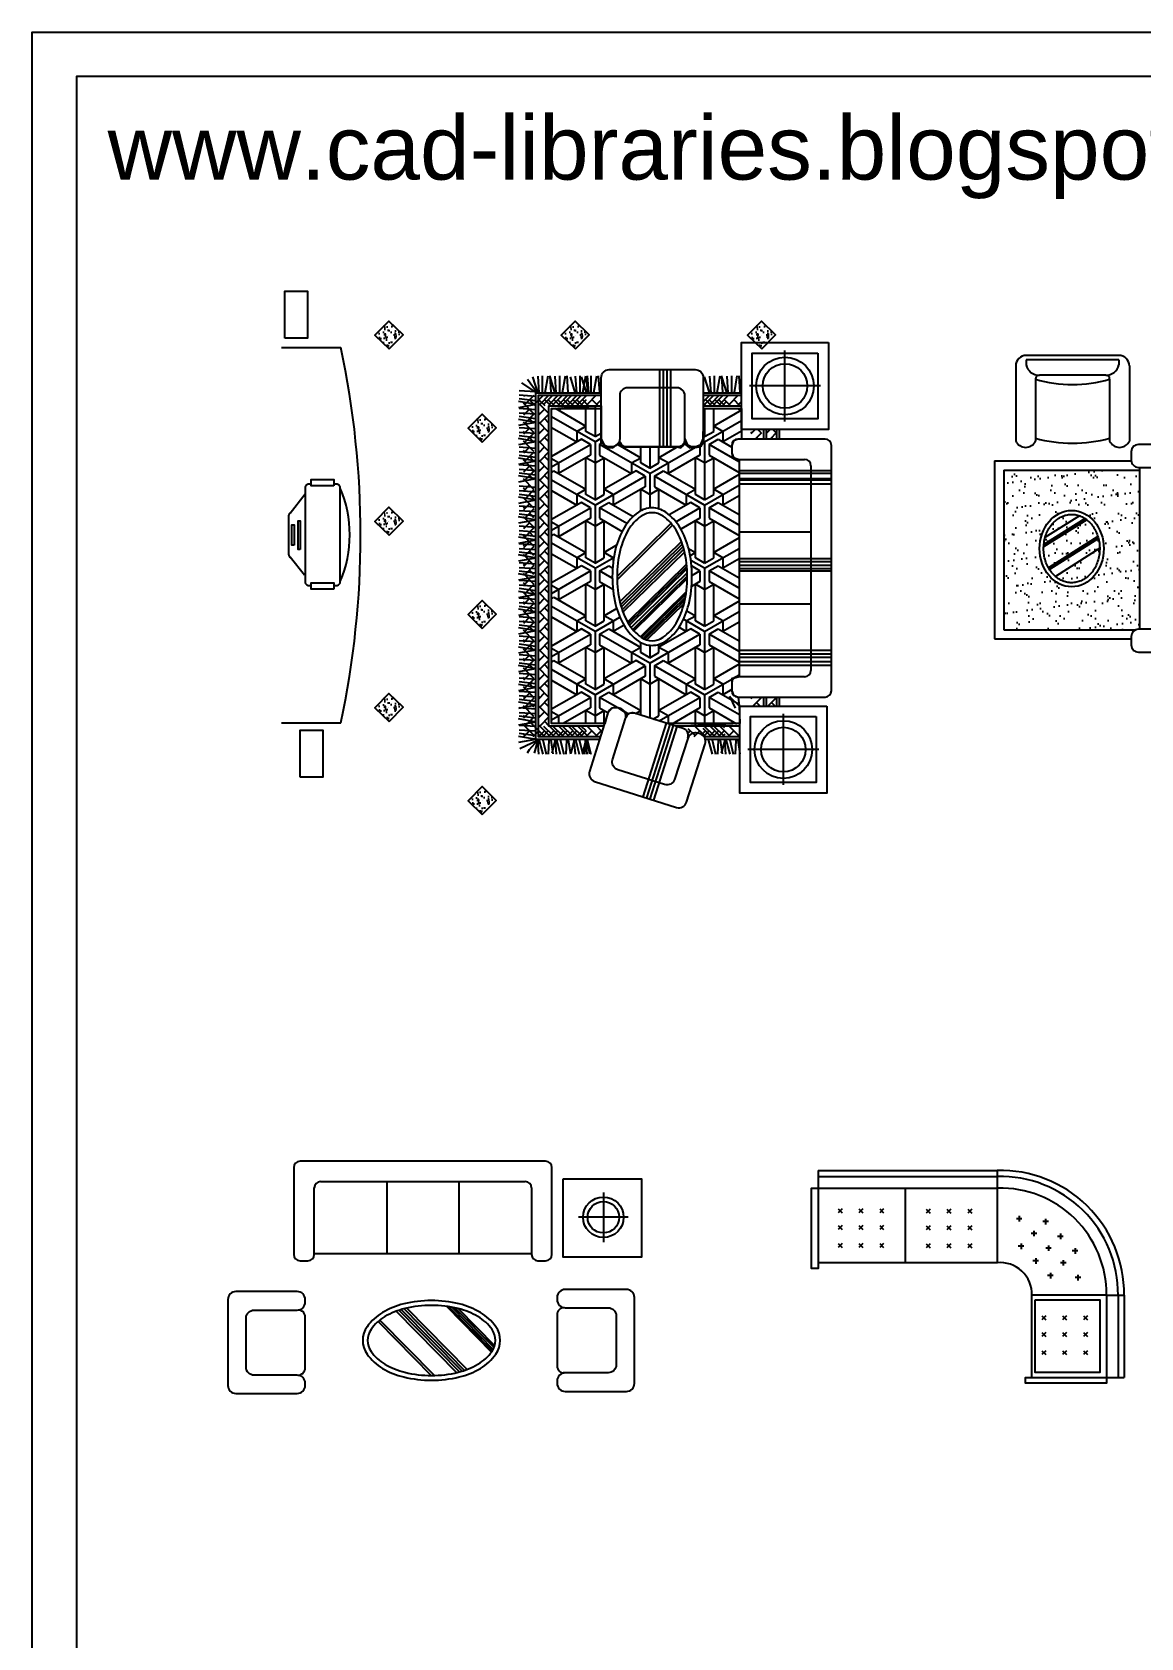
# Model space of a CAD drawing. Header units: inches. Extents: x 4.9 to 47.4, y 12.3 to 37.1.
# Drawn here: x 26.44 to 34.86, y 24.88 to 37.08 of the extents above; entities that cross this region are included whole.
import ezdxf

# ---------------------------------------------------------------- set-up
doc = ezdxf.new("R2010")
doc.units = ezdxf.units.IN
doc.header["$MEASUREMENT"] = 0
for name, color, linetype in [('02', 2, 'Continuous'), ('1', 1, 'Continuous'), ('8', 8, 'Continuous'), ('kadrbm', 4, 'Continuous')]:
    doc.layers.add(name, color=color, linetype=linetype)
doc.styles.add('bmmm', font='swissel.ttf')

# ---------------------------------------------------------------- blocks, each defined once
blk = doc.blocks.new('kadrbm')
at = {"layer": 'kadrbm', "color": 4}
blk.add_lwpolyline([(0, 0), (0, 24.797), (21, 24.797), (21, 0), (0, 0)], close=True, dxfattribs=at)
blk.add_lwpolyline([(20.663, 0.326), (20.663, 24.46), (0.337, 24.46), (0.337, 0.326), (20.663, 0.326)], dxfattribs=at)
at = {"layer": 'kadrbm', "color": 211, "true_color": 0xf674fb, "style": 'bmmm'}
blk.add_text('www.cad-libraries.blogspot.com', height=0.48513, dxfattribs=at).set_placement((0.573, 23.677))

msp = doc.modelspace()

# ---------------------------------------------------------------- hatches: boundary and pattern name
at = {"layer": '8'}
h = msp.add_hatch(dxfattribs=at)
h.set_pattern_fill('AR-SAND,_O', color=256, scale=0.03, angle=90)
h.set_pattern_definition([(127.5, (27.732676, 51.26208), (-0.05780471, -0.0018898), [0, -0.0456, 0, -0.051, 0, -0.04875]), (97.5, (27.732676, 51.26208), (-0.08466438, 0.0530933), [0, -0.0246, 0, -0.0411, 0, -0.01575]), (57.5, (27.732676, 51.22518), (-0.00016977, 0.09342426), [0, -0.015, 0, -0.054, 0, -0.0705]), (47.5, (27.732676, 51.22518), (-0.02633027, 0.0901838), [0, -0.0075, 0, -0.0354, 0, -0.0405])])
h.paths.add_polyline_path([(29.258, 34.776), (29.15, 34.881), (29.045, 34.774), (29.153, 34.669)])
h = msp.add_hatch(dxfattribs=at)
h.set_pattern_fill('AR-SAND,_O', color=256, scale=0.03, angle=90)
h.set_pattern_definition([(127.5, (29.14689, 51.26208), (-0.05780471, -0.0018898), [0, -0.0456, 0, -0.051, 0, -0.04875]), (97.5, (29.14689, 51.26208), (-0.08466438, 0.0530933), [0, -0.0246, 0, -0.0411, 0, -0.01575]), (57.5, (29.14689, 51.22518), (-0.00016977, 0.09342426), [0, -0.015, 0, -0.054, 0, -0.0705]), (47.5, (29.14689, 51.22518), (-0.02633027, 0.0901838), [0, -0.0075, 0, -0.0354, 0, -0.0405])])
h.paths.add_polyline_path([(30.672, 34.776), (30.565, 34.881), (30.459, 34.774), (30.567, 34.669)])
h = msp.add_hatch(dxfattribs=at)
h.set_pattern_fill('AR-SAND,_O', color=256, scale=0.03, angle=90)
h.set_pattern_definition([(127.5, (30.561103, 51.26208), (-0.05780471, -0.0018898), [0, -0.0456, 0, -0.051, 0, -0.04875]), (97.5, (30.5611, 51.26208), (-0.08466438, 0.0530933), [0, -0.0246, 0, -0.0411, 0, -0.01575]), (57.5, (30.561103, 51.22518), (-0.00016977, 0.09342426), [0, -0.015, 0, -0.054, 0, -0.0705]), (47.5, (30.5611, 51.22518), (-0.02633027, 0.0901838), [0, -0.0075, 0, -0.0354, 0, -0.0405])])
h.paths.add_polyline_path([(32.086, 34.776), (31.979, 34.881), (31.874, 34.774), (31.981, 34.669)])
h = msp.add_hatch(dxfattribs=at)
h.set_pattern_fill('AR-HBONE,_O', color=256, scale=0.0005, angle=90)
h.set_pattern_definition([(135, (36.330936, 34.46357), (-0.07184205, 1e-17), [0.1524, -0.0508]), (225, (36.295015, 34.49949), (-0.07184205, 1e-17), [0.1524, -0.0508])])
h.paths.add_polyline_path([(30.366, 31.804), (30.366, 34.237), (30.763, 34.237), (30.763, 34.317), (30.286, 34.317), (30.286, 31.724), (30.763, 31.724), (30.763, 31.804)])
h.paths.add_polyline_path([(31.537, 31.804), (31.537, 31.724), (31.816, 31.724), (31.816, 31.804)])
h.paths.add_polyline_path([(31.537, 34.317), (31.537, 34.237), (31.828, 34.237), (31.828, 34.317)])
h.paths.add_polyline_path([(32.014, 34.058), (32.014, 33.985), (32.094, 33.985), (32.094, 34.058)])
h.paths.add_polyline_path([(32.014, 32.025), (32.014, 31.957), (32.094, 31.957), (32.094, 32.025)])
h = msp.add_hatch(dxfattribs=at)
h.set_pattern_fill('AR-SAND,_O', color=256, scale=0.03, angle=90)
h.set_pattern_definition([(127.5, (28.439782, 50.55497), (-0.05780471, -0.0018898), [0, -0.0456, 0, -0.051, 0, -0.04875]), (97.5, (28.43978, 50.55497), (-0.08466438, 0.0530933), [0, -0.0246, 0, -0.0411, 0, -0.01575]), (57.5, (28.43978, 50.51807), (-0.00016977, 0.09342426), [0, -0.015, 0, -0.054, 0, -0.0705]), (47.5, (28.43978, 50.51807), (-0.02633027, 0.0901838), [0, -0.0075, 0, -0.0354, 0, -0.0405])])
h.paths.add_polyline_path([(29.965, 34.069), (29.858, 34.174), (29.752, 34.067), (29.86, 33.962)])
h = msp.add_hatch(dxfattribs=at)
h.set_pattern_fill('ESCHER,_O', color=256, scale=0.4, angle=90)
h.set_pattern_definition([(150, (20.73907, 19.56286), (1e-10, -0.48), [0.44, -0.04]), (270, (20.73907, 19.56286), (0.415692, 0.24), [0.44, -0.04]), (30, (20.73907, 19.56286), (1e-10, 0.48), [0.44, -0.04]), (150, (20.73907, 19.60286), (1e-10, -0.48), [0.08, -0.4]), (30, (20.73907, 19.60286), (1e-10, 0.48), [0.08, -0.4]), (150, (20.70443, 19.54286), (1e-10, -0.48), [0.08, -0.4]), (270, (20.70443, 19.54286), (0.415692, 0.24), [0.08, -0.4]), (30, (20.7737, 19.54286), (1e-10, 0.48), [0.08, -0.4]), (270, (20.7737, 19.54286), (0.415692, 0.24), [0.08, -0.4]), (150, (20.73907, 19.40286), (1e-10, -0.48), [0.08, -0.4]), (30, (20.73907, 19.40286), (1e-10, 0.48), [0.08, -0.4]), (150, (20.87764, 19.64286), (1e-10, -0.48), [0.08, -0.4]), (270, (20.87764, 19.64286), (0.415692, 0.24), [0.08, -0.4]), (30, (20.6005, 19.64286), (1e-10, 0.48), [0.08, -0.4]), (270, (20.6005, 19.64286), (0.415692, 0.24), [0.08, -0.4]), (90, (20.6698, 19.64286), (-0.415692, -0.24), [0.28, -0.2]), (90, (20.80835, 19.64286), (-0.415692, -0.24), [0.28, -0.2]), (210, (20.63515, 19.58286), (-1e-10, -0.48), [0.28, -0.2]), (210, (20.70443, 19.46286), (-1e-10, -0.48), [0.28, -0.2]), (330, (20.7737, 19.46286), (0.415692, 0.24), [0.28, -0.2]), (330, (20.843, 19.58286), (0.415692, 0.24), [0.28, -0.2])])
h.paths.add_polyline_path([(30.789, 31.824), (30.386, 31.824), (30.386, 34.217), (30.763, 34.237), (30.763, 33.986), (30.792, 33.925), (30.821, 33.921), (30.85, 33.918), (30.885, 33.943), (30.91, 33.944), (30.9, 33.957), (30.906, 33.959), (30.917, 33.941), (30.936, 33.925), (30.989, 33.925), (31.029, 33.925), (31.089, 33.925), (31.148, 33.925), (31.235, 33.925), (31.342, 33.925), (31.368, 33.918), (31.382, 33.933), (31.395, 33.949), (31.398, 33.986), (31.415, 33.943), (31.415, 33.933), (31.458, 33.925), (31.476, 33.925), (31.519, 33.943), (31.537, 33.986), (31.543, 34.217), (31.828, 34.217), (31.828, 34.058), (31.828, 33.985), (31.802, 33.985), (31.768, 33.971), (31.754, 33.937), (31.754, 33.878), (31.768, 33.844), (31.81, 33.83), (31.81, 32.18), (31.768, 32.166), (31.754, 32.166), (31.754, 32.132), (31.754, 32.073), (31.768, 32.039), (31.802, 32.025), (31.811, 31.958), (31.816, 31.824), (31.336, 31.801), (31.015, 31.904), (30.975, 31.9), (30.95, 31.894), (30.944, 31.908), (30.891, 31.944), (30.844, 31.94), (30.814, 31.905), (30.801, 31.864)])
edge = h.paths.add_edge_path(flags=16)
edge.add_arc((30.558, 32.94), 0.893, 360, 373.6534)
edge.add_arc((30.85, 33.011), 0.593, 13.6534, 30.3892)
edge.add_arc((31.034, 33.118), 0.38, 30.3892, 54.7658)
edge.add_arc((31.149, 33.281), 0.18, 54.7658, 90)
edge.add_arc((31.149, 33.281), 0.18, 90, 125.2342)
edge.add_arc((31.264, 33.118), 0.38, 125.2342, 149.6108)
edge.add_arc((31.449, 33.011), 0.593, 149.6108, 166.3466)
edge.add_arc((31.74, 32.94), 0.893, 166.3466, 180)
edge.add_arc((31.74, 32.94), 0.893, 180, 193.6534)
edge.add_arc((31.449, 32.869), 0.593, 193.6534, 210.3892)
edge.add_arc((31.264, 32.761), 0.38, 210.3892, 234.7658)
edge.add_arc((31.149, 32.598), 0.18, 234.7658, 270)
edge.add_arc((31.149, 32.598), 0.18, 270, 305.2342)
edge.add_arc((31.034, 32.761), 0.38, 305.2342, 329.6108)
edge.add_arc((30.85, 32.869), 0.593, 329.6108, 346.3466)
edge.add_arc((30.558, 32.94), 0.893, 346.3466, 360)
h = msp.add_hatch(dxfattribs=at)
h.set_pattern_fill('AR-SAND', color=256, scale=0.003, style=0)
h.set_pattern_definition([(37.5, (-96.49077, -992.85991), (-0.004800094, 0.146823971), [0, -0.115824, 0, -0.12954, 0, -0.123825]), (7.5, (-96.49077, -992.85991), (0.134856985, 0.21504753), [0, -0.062484, 0, -0.104394, 0, -0.040005]), (327.5, (-96.5845, -992.85991), (0.237297711, 0.000431155), [0, -0.0381, 0, -0.13716, 0, -0.17907]), (317.5, (-96.5845, -992.85991), (0.229066936, 0.066878797), [0, -0.01905, 0, -0.089916, 0, -0.10287])])
h.paths.add_polyline_path([(34.85, 33.749), (33.819, 33.749), (33.819, 32.537), (34.824, 32.537, -0.079701), (34.841, 32.54), (34.85, 32.54)])
edge = h.paths.add_edge_path(flags=16)
edge.add_ellipse((34.335, 33.153), major_axis=(0, 0.29), ratio=0.839999, start_angle=0, end_angle=360)
edge = h.paths.add_edge_path(flags=0)
edge.add_spline(control_points=[(34.335, 33.413), (34.327, 33.413), (34.319, 33.412), (34.3, 33.41), (34.287, 33.407), (34.264, 33.398), (34.252, 33.393), (34.23, 33.379), (34.219, 33.371), (34.198, 33.353), (34.189, 33.343), (34.171, 33.321), (34.163, 33.308), (34.149, 33.282), (34.143, 33.269), (34.133, 33.24), (34.129, 33.225), (34.124, 33.194), (34.122, 33.179), (34.121, 33.147), (34.122, 33.132), (34.125, 33.101), (34.128, 33.085), (34.137, 33.056), (34.142, 33.041), (34.154, 33.014), (34.161, 33.001), (34.178, 32.977), (34.187, 32.966), (34.206, 32.946), (34.216, 32.937), (34.238, 32.922), (34.249, 32.915), (34.272, 32.904), (34.284, 32.9), (34.309, 32.895), (34.321, 32.894), (34.345, 32.893), (34.358, 32.895), (34.382, 32.9), (34.394, 32.903), (34.418, 32.914), (34.429, 32.92), (34.451, 32.935), (34.461, 32.944), (34.481, 32.963), (34.49, 32.974), (34.506, 32.998), (34.513, 33.011), (34.526, 33.038), (34.531, 33.052), (34.54, 33.082), (34.543, 33.097), (34.547, 33.128), (34.548, 33.144), (34.547, 33.175), (34.546, 33.191), (34.541, 33.221), (34.537, 33.236), (34.527, 33.265), (34.521, 33.279), (34.508, 33.305), (34.5, 33.318), (34.482, 33.341), (34.473, 33.351), (34.453, 33.369), (34.442, 33.378), (34.42, 33.391), (34.408, 33.397), (34.385, 33.406), (34.372, 33.409), (34.352, 33.412), (34.343, 33.413), (34.335, 33.413)], knot_values=[0, 0, 0, 0, 0.109977, 0.109977, 0.2879, 0.2879, 0.465823, 0.465823, 0.643746, 0.643746, 0.821669, 0.821669, 0.999592, 0.999592, 1.177515, 1.177515, 1.355438, 1.355438, 1.533361, 1.533361, 1.711284, 1.711284, 1.889207, 1.889207, 2.06713, 2.06713, 2.245053, 2.245053, 2.422976, 2.422976, 2.600899, 2.600899, 2.778822, 2.778822, 2.956745, 2.956745, 3.134669, 3.134669, 3.312592, 3.312592, 3.490515, 3.490515, 3.668438, 3.668438, 3.846361, 3.846361, 4.024284, 4.024284, 4.202207, 4.202207, 4.38013, 4.38013, 4.558053, 4.558053, 4.735976, 4.735976, 4.913899, 4.913899, 5.091822, 5.091822, 5.269745, 5.269745, 5.447668, 5.447668, 5.625591, 5.625591, 5.803514, 5.803514, 5.981437, 5.981437, 6.159361, 6.159361, 6.283185, 6.283185, 6.283185, 6.283185], degree=3, periodic=0)
h = msp.add_hatch(dxfattribs=at)
h.set_pattern_fill('AR-SAND,_O', color=256, scale=0.03, angle=90)
h.set_pattern_definition([(127.5, (27.732676, 49.847865), (-0.05780471, -0.0018898), [0, -0.0456, 0, -0.051, 0, -0.04875]), (97.5, (27.732676, 49.847865), (-0.08466438, 0.0530933), [0, -0.0246, 0, -0.0411, 0, -0.01575]), (57.5, (27.732676, 49.810965), (-0.00016977, 0.09342426), [0, -0.015, 0, -0.054, 0, -0.0705]), (47.5, (27.732676, 49.810965), (-0.02633027, 0.0901838), [0, -0.0075, 0, -0.0354, 0, -0.0405])])
h.paths.add_polyline_path([(29.258, 33.362), (29.15, 33.467), (29.045, 33.36), (29.153, 33.254)])
h = msp.add_hatch(dxfattribs=at)
h.set_pattern_fill('AR-SAND,_O', color=256, scale=0.03, angle=90)
h.set_pattern_definition([(127.5, (28.439782, 49.14076), (-0.05780471, -0.0018898), [0, -0.0456, 0, -0.051, 0, -0.04875]), (97.5, (28.43978, 49.14076), (-0.08466438, 0.0530933), [0, -0.0246, 0, -0.0411, 0, -0.01575]), (57.5, (28.43978, 49.10386), (-0.00016977, 0.09342426), [0, -0.015, 0, -0.054, 0, -0.0705]), (47.5, (28.43978, 49.10386), (-0.02633027, 0.0901838), [0, -0.0075, 0, -0.0354, 0, -0.0405])])
h.paths.add_polyline_path([(29.965, 32.655), (29.858, 32.76), (29.752, 32.653), (29.86, 32.547)])
h = msp.add_hatch(dxfattribs=at)
h.set_pattern_fill('AR-SAND,_O', color=256, scale=0.03, angle=90)
h.set_pattern_definition([(127.5, (27.732676, 48.43365), (-0.05780471, -0.0018898), [0, -0.0456, 0, -0.051, 0, -0.04875]), (97.5, (27.732676, 48.43365), (-0.08466438, 0.0530933), [0, -0.0246, 0, -0.0411, 0, -0.01575]), (57.5, (27.732676, 48.39675), (-0.00016977, 0.09342426), [0, -0.015, 0, -0.054, 0, -0.0705]), (47.5, (27.732676, 48.39675), (-0.02633027, 0.0901838), [0, -0.0075, 0, -0.0354, 0, -0.0405])])
h.paths.add_polyline_path([(29.258, 31.948), (29.15, 32.053), (29.045, 31.945), (29.153, 31.84)])
h = msp.add_hatch(dxfattribs=at)
h.set_pattern_fill('AR-SAND,_O', color=256, scale=0.03, angle=90)
h.set_pattern_definition([(127.5, (28.439782, 47.726545), (-0.05780471, -0.0018898), [0, -0.0456, 0, -0.051, 0, -0.04875]), (97.5, (28.43978, 47.726545), (-0.08466438, 0.0530933), [0, -0.0246, 0, -0.0411, 0, -0.01575]), (57.5, (28.43978, 47.689645), (-0.00016977, 0.09342426), [0, -0.015, 0, -0.054, 0, -0.0705]), (47.5, (28.43978, 47.689645), (-0.02633027, 0.0901838), [0, -0.0075, 0, -0.0354, 0, -0.0405])])
h.paths.add_polyline_path([(29.965, 31.241), (29.858, 31.346), (29.752, 31.238), (29.86, 31.133)])

# ---------------------------------------------------------------- linework, layer by layer
at = {"layer": '02'}
for p, q in [((29.15, 34.774), (29.15, 34.774)), ((30.565, 34.774), (30.565, 34.774)), ((31.979, 34.774), (31.979, 34.774)), ((32.158, 34.119), (32.158, 34.657)), ((31.207, 33.927), (31.207, 34.512)), ((31.235, 33.927), (31.235, 34.512)), ((31.263, 33.927), (31.263, 34.512)), ((31.291, 33.927), (31.291, 34.512)), ((33.91, 34.54), (33.91, 33.97)), ((34.693, 34.62), (33.99, 34.62)), ((34.693, 34.587), (33.99, 34.587)), ((33.99, 34.587), (33.99, 34.548)), ((34.693, 34.587), (34.693, 34.548)), ((34.773, 34.54), (34.773, 33.97)), ((30.27, 34.338), (30.159, 34.413)), ((30.276, 34.335), (30.203, 34.437)), ((30.281, 34.338), (30.243, 34.457)), ((30.292, 34.335), (30.283, 34.462)), ((30.318, 34.338), (30.318, 34.464)), ((30.338, 34.338), (30.36, 34.464)), ((30.382, 34.338), (30.374, 34.464)), ((30.411, 34.338), (30.374, 34.457)), ((30.422, 34.335), (30.413, 34.462)), ((30.449, 34.338), (30.449, 34.464)), ((30.469, 34.338), (30.491, 34.464)), ((30.513, 34.338), (30.504, 34.464)), ((30.566, 34.338), (30.529, 34.457)), ((30.577, 34.335), (30.568, 34.462)), ((30.604, 34.338), (30.604, 34.464)), ((30.65, 34.338), (30.612, 34.457)), ((30.624, 34.338), (30.646, 34.464)), ((30.661, 34.335), (30.652, 34.462)), ((30.668, 34.338), (30.659, 34.464)), ((30.687, 34.338), (30.687, 34.464)), ((30.707, 34.338), (30.729, 34.464)), ((30.752, 34.338), (30.743, 34.464)), ((31.586, 34.338), (31.548, 34.457)), ((31.597, 34.335), (31.588, 34.462)), ((31.623, 34.338), (31.623, 34.464)), ((31.643, 34.338), (31.665, 34.464)), ((31.687, 34.338), (31.679, 34.464)), ((31.716, 34.338), (31.679, 34.457)), ((31.727, 34.335), (31.718, 34.462)), ((31.754, 34.338), (31.754, 34.464)), ((31.774, 34.338), (31.796, 34.464)), ((31.818, 34.338), (31.809, 34.464)), ((32.427, 34.388), (31.888, 34.388)), ((34.06, 34.44), (34.06, 33.97)), ((34.593, 34.47), (34.09, 34.47)), ((34.623, 34.44), (34.623, 33.97)), ((30.271, 34.246), (30.136, 34.269)), ((30.263, 34.343), (30.139, 34.352)), ((30.266, 34.308), (30.139, 34.317)), ((30.263, 34.274), (30.139, 34.29)), ((30.179, 34.316), (30.172, 34.309)), ((30.25, 34.316), (30.182, 34.247)), ((30.265, 34.236), (30.218, 34.283)), ((30.322, 34.316), (30.254, 34.247)), ((30.337, 34.236), (30.29, 34.283)), ((30.394, 34.316), (30.325, 34.247)), ((30.409, 34.236), (30.361, 34.283)), ((30.466, 34.316), (30.397, 34.247)), ((30.48, 34.236), (30.433, 34.283)), ((30.538, 34.316), (30.469, 34.247)), ((30.552, 34.236), (30.505, 34.283)), ((30.61, 34.316), (30.541, 34.247)), ((30.624, 34.236), (30.577, 34.283)), ((30.648, 34.283), (30.613, 34.247)), ((31.615, 34.316), (31.547, 34.247)), ((31.63, 34.236), (31.583, 34.283)), ((31.687, 34.316), (31.619, 34.247)), ((31.702, 34.236), (31.655, 34.283)), ((31.713, 34.27), (31.69, 34.247)), ((30.263, 34.246), (30.136, 34.222)), ((30.263, 34.208), (30.139, 34.217)), ((30.266, 34.173), (30.139, 34.181)), ((30.263, 34.139), (30.139, 34.155)), ((30.252, 34.177), (30.172, 34.257)), ((30.218, 34.211), (30.172, 34.165)), ((30.182, 34.175), (30.172, 34.185)), ((30.252, 34.173), (30.182, 34.103)), ((30.761, 34.224), (30.761, 33.952)), ((31.558, 34.236), (31.537, 34.257)), ((31.543, 33.963), (31.543, 34.22)), ((29.858, 34.069), (29.858, 34.069)), ((29.858, 34.067), (29.858, 34.067)), ((30.271, 34.11), (30.136, 34.134)), ((30.263, 34.11), (30.136, 34.087)), ((30.263, 34.062), (30.139, 34.071)), ((30.266, 34.026), (30.139, 34.035)), ((30.252, 34.034), (30.172, 34.114)), ((30.218, 34.068), (30.172, 34.022)), ((30.182, 34.032), (30.172, 34.042)), ((30.252, 34.03), (30.182, 33.96)), ((30.252, 34.105), (30.218, 34.139)), ((31.931, 34.057), (31.899, 34.025)), ((31.906, 34.032), (31.899, 34.038)), ((31.979, 34.033), (31.931, 33.985)), ((31.978, 34.032), (31.952, 34.057)), ((30.271, 33.964), (30.136, 33.988)), ((30.263, 33.964), (30.136, 33.94)), ((30.263, 33.993), (30.139, 34.009)), ((30.263, 33.913), (30.139, 33.922)), ((30.252, 33.89), (30.172, 33.97)), ((30.218, 33.924), (30.172, 33.878)), ((30.252, 33.962), (30.218, 33.996)), ((30.85, 33.918), (30.898, 33.956)), ((30.898, 33.956), (30.922, 33.932)), ((30.922, 33.932), (30.95, 33.918)), ((31.396, 33.949), (31.434, 33.918)), ((31.434, 33.918), (31.519, 33.925)), ((31.519, 33.925), (31.533, 33.949)), ((31.533, 33.949), (31.543, 33.963)), ((31.754, 33.937), (31.754, 33.878)), ((32.463, 33.985), (31.802, 33.985)), ((31.953, 33.985), (31.942, 33.996)), ((32.511, 32.073), (32.511, 33.937)), ((30.271, 33.816), (30.136, 33.84)), ((30.263, 33.816), (30.136, 33.792)), ((30.266, 33.878), (30.139, 33.887)), ((30.263, 33.845), (30.139, 33.86)), ((30.263, 33.779), (30.139, 33.788)), ((30.182, 33.888), (30.172, 33.898)), ((30.252, 33.746), (30.172, 33.826)), ((30.218, 33.78), (30.172, 33.734)), ((30.252, 33.886), (30.182, 33.816)), ((30.252, 33.818), (30.218, 33.852)), ((31.802, 33.83), (32.307, 33.83)), ((31.81, 33.83), (31.81, 32.18)), ((32.355, 33.782), (32.355, 32.228)), ((33.749, 33.819), (34.788, 33.819)), ((33.749, 33.819), (33.749, 32.467)), ((30.271, 33.682), (30.136, 33.705)), ((30.263, 33.682), (30.136, 33.658)), ((30.266, 33.744), (30.139, 33.753)), ((30.263, 33.71), (30.139, 33.726)), ((30.182, 33.744), (30.172, 33.754)), ((30.252, 33.603), (30.172, 33.683)), ((30.252, 33.742), (30.182, 33.672)), ((30.252, 33.674), (30.218, 33.708)), ((31.808, 33.745), (32.506, 33.745)), ((31.808, 33.726), (32.506, 33.726)), ((31.808, 33.686), (32.506, 33.686)), ((31.808, 33.675), (32.506, 33.675)), ((33.819, 33.749), (34.85, 33.749)), ((33.819, 33.749), (33.819, 32.537)), ((34.85, 33.77), (34.85, 32.54)), ((28.4, 33.423), (28.514, 33.569)), ((30.271, 33.52), (30.136, 33.544)), ((30.263, 33.617), (30.139, 33.626)), ((30.266, 33.582), (30.139, 33.591)), ((30.263, 33.549), (30.139, 33.564)), ((30.218, 33.636), (30.172, 33.59)), ((30.182, 33.601), (30.172, 33.611)), ((30.252, 33.459), (30.172, 33.539)), ((30.252, 33.599), (30.182, 33.529)), ((30.252, 33.531), (30.218, 33.565)), ((31.808, 33.646), (32.506, 33.646)), ((30.263, 33.52), (30.136, 33.496)), ((30.263, 33.467), (30.139, 33.476)), ((30.266, 33.431), (30.139, 33.44)), ((30.263, 33.398), (30.139, 33.414)), ((30.218, 33.493), (30.172, 33.447)), ((30.182, 33.457), (30.172, 33.467)), ((30.252, 33.455), (30.182, 33.385)), ((30.252, 33.387), (30.218, 33.421)), ((28.39, 33.105), (28.39, 33.406)), ((29.15, 33.362), (29.15, 33.362)), ((29.15, 33.36), (29.15, 33.36)), ((30.271, 33.369), (30.136, 33.393)), ((30.263, 33.369), (30.136, 33.345)), ((30.263, 33.314), (30.139, 33.323)), ((30.252, 33.315), (30.172, 33.395)), ((30.218, 33.349), (30.172, 33.303)), ((30.182, 33.313), (30.172, 33.323)), ((30.252, 33.311), (30.182, 33.241)), ((31.293, 33.345), (30.883, 32.942)), ((31.305, 33.331), (30.883, 32.917)), ((34.449, 33.372), (34.122, 33.166)), ((34.436, 33.381), (34.123, 33.183)), ((34.393, 33.403), (34.132, 33.238)), ((30.271, 33.216), (30.136, 33.24)), ((30.263, 33.216), (30.136, 33.192)), ((30.266, 33.278), (30.139, 33.287)), ((30.263, 33.245), (30.139, 33.261)), ((30.263, 33.179), (30.139, 33.188)), ((30.252, 33.171), (30.172, 33.251)), ((30.218, 33.205), (30.172, 33.159)), ((30.182, 33.17), (30.172, 33.18)), ((30.252, 33.243), (30.218, 33.277)), ((31.372, 33.206), (30.905, 32.748)), ((31.38, 33.188), (30.913, 32.73)), ((31.384, 33.169), (30.915, 32.708)), ((32.355, 33.279), (31.81, 33.279)), ((34.534, 33.244), (34.158, 33.007)), ((34.538, 33.23), (34.166, 32.995)), ((28.511, 32.951), (28.4, 33.088)), ((30.271, 33.081), (30.136, 33.105)), ((30.263, 33.081), (30.136, 33.057)), ((30.266, 33.143), (30.139, 33.152)), ((30.263, 33.11), (30.139, 33.125)), ((30.252, 33.028), (30.172, 33.108)), ((30.218, 33.062), (30.172, 33.016)), ((30.252, 33.168), (30.182, 33.098)), ((30.252, 33.1), (30.218, 33.134)), ((31.39, 33.148), (30.922, 32.688)), ((31.395, 33.127), (30.928, 32.669)), ((31.808, 33.079), (32.506, 33.079)), ((31.808, 33.054), (32.506, 33.054)), ((34.548, 33.155), (34.211, 32.942)), ((30.271, 32.937), (30.136, 32.961)), ((30.263, 32.937), (30.136, 32.913)), ((30.263, 33.035), (30.139, 33.044)), ((30.266, 32.999), (30.139, 33.008)), ((30.263, 32.966), (30.139, 32.981)), ((30.182, 33.026), (30.172, 33.036)), ((30.252, 32.884), (30.172, 32.964)), ((30.252, 33.024), (30.182, 32.954)), ((30.252, 32.956), (30.218, 32.99)), ((31.411, 33.034), (30.963, 32.595)), ((31.412, 33.017), (30.97, 32.583)), ((31.414, 32.999), (30.978, 32.572)), ((31.415, 32.969), (30.991, 32.553)), ((31.416, 32.944), (31.002, 32.538)), ((31.416, 32.925), (31.011, 32.528)), ((31.808, 33.028), (32.506, 33.028)), ((31.808, 33.002), (32.506, 33.002)), ((31.808, 32.984), (32.506, 32.984)), ((30.271, 32.804), (30.136, 32.828)), ((30.263, 32.804), (30.136, 32.78)), ((30.263, 32.902), (30.139, 32.911)), ((30.266, 32.866), (30.139, 32.875)), ((30.263, 32.833), (30.139, 32.849)), ((30.218, 32.918), (30.172, 32.872)), ((30.182, 32.882), (30.172, 32.892)), ((30.252, 32.74), (30.172, 32.82)), ((30.252, 32.88), (30.182, 32.81)), ((30.252, 32.812), (30.218, 32.846)), ((31.408, 32.824), (31.061, 32.484)), ((31.406, 32.808), (31.069, 32.478)), ((30.271, 32.67), (30.136, 32.693)), ((30.263, 32.767), (30.139, 32.776)), ((30.266, 32.732), (30.139, 32.74)), ((30.263, 32.698), (30.139, 32.714)), ((30.218, 32.774), (30.172, 32.728)), ((30.182, 32.738), (30.172, 32.749)), ((30.252, 32.737), (30.182, 32.667)), ((30.252, 32.669), (30.218, 32.703)), ((31.402, 32.785), (31.081, 32.471)), ((31.397, 32.762), (31.094, 32.465)), ((31.392, 32.737), (31.109, 32.46)), ((32.355, 32.731), (31.81, 32.731)), ((29.858, 32.653), (29.858, 32.653)), ((30.263, 32.67), (30.136, 32.646)), ((30.263, 32.625), (30.139, 32.634)), ((30.266, 32.59), (30.139, 32.599)), ((30.263, 32.557), (30.139, 32.572)), ((30.252, 32.597), (30.172, 32.677)), ((30.218, 32.631), (30.172, 32.585)), ((30.182, 32.595), (30.172, 32.605)), ((30.252, 32.593), (30.182, 32.523)), ((30.252, 32.525), (30.218, 32.559)), ((30.271, 32.528), (30.136, 32.552)), ((30.263, 32.528), (30.136, 32.504)), ((30.263, 32.479), (30.139, 32.488)), ((30.266, 32.444), (30.139, 32.452)), ((30.252, 32.453), (30.172, 32.533)), ((30.218, 32.487), (30.172, 32.441)), ((30.182, 32.451), (30.172, 32.461)), ((30.252, 32.449), (30.182, 32.379)), ((33.749, 32.467), (34.787, 32.467)), ((33.819, 32.537), (34.824, 32.537)), ((30.271, 32.381), (30.136, 32.405)), ((30.263, 32.381), (30.136, 32.358)), ((30.263, 32.41), (30.139, 32.426)), ((30.263, 32.337), (30.139, 32.346)), ((30.252, 32.309), (30.172, 32.389)), ((30.218, 32.343), (30.172, 32.297)), ((30.182, 32.307), (30.172, 32.318)), ((30.252, 32.381), (30.218, 32.415)), ((31.808, 32.381), (32.506, 32.381)), ((31.808, 32.355), (32.506, 32.355)), ((31.808, 32.328), (32.506, 32.328)), ((30.271, 32.24), (30.136, 32.264)), ((30.263, 32.24), (30.136, 32.216)), ((30.266, 32.302), (30.139, 32.311)), ((30.263, 32.269), (30.139, 32.284)), ((30.263, 32.195), (30.139, 32.204)), ((30.252, 32.166), (30.172, 32.246)), ((30.218, 32.2), (30.172, 32.154)), ((30.252, 32.305), (30.182, 32.236)), ((30.252, 32.238), (30.218, 32.271)), ((31.808, 32.295), (32.506, 32.295)), ((31.808, 32.269), (32.506, 32.269)), ((30.271, 32.098), (30.136, 32.122)), ((30.263, 32.098), (30.136, 32.074)), ((30.266, 32.16), (30.139, 32.169)), ((30.263, 32.127), (30.139, 32.142)), ((30.182, 32.164), (30.172, 32.174)), ((30.252, 32.022), (30.172, 32.102)), ((30.252, 32.162), (30.182, 32.092)), ((30.252, 32.094), (30.218, 32.128)), ((31.754, 32.132), (31.754, 32.073)), ((32.307, 32.18), (31.802, 32.18)), ((30.271, 31.963), (30.136, 31.987)), ((30.263, 31.963), (30.136, 31.939)), ((30.263, 32.06), (30.139, 32.069)), ((30.266, 32.025), (30.139, 32.034)), ((30.263, 31.992), (30.139, 32.007)), ((30.218, 32.056), (30.172, 32.01)), ((30.182, 32.02), (30.172, 32.03)), ((30.252, 31.878), (30.172, 31.958)), ((30.252, 32.018), (30.182, 31.948)), ((30.252, 31.95), (30.218, 31.984)), ((31.737, 32.032), (31.781, 31.942)), ((31.737, 32.03), (31.811, 31.958)), ((31.802, 32.025), (32.463, 32.025)), ((31.91, 32.024), (31.899, 32.013)), ((31.906, 32.02), (31.902, 32.024)), ((31.979, 32.022), (31.914, 31.956)), ((31.97, 31.956), (31.942, 31.984)), ((31.978, 32.02), (31.974, 32.024)), ((29.15, 31.948), (29.15, 31.948)), ((29.15, 31.945), (29.15, 31.945)), ((30.271, 31.836), (30.136, 31.86)), ((30.263, 31.836), (30.136, 31.813)), ((30.263, 31.934), (30.139, 31.943)), ((30.266, 31.899), (30.139, 31.907)), ((30.263, 31.865), (30.139, 31.881)), ((30.218, 31.912), (30.172, 31.866)), ((30.182, 31.876), (30.172, 31.886)), ((30.252, 31.874), (30.182, 31.805)), ((30.252, 31.806), (30.218, 31.84)), ((32.146, 31.358), (32.146, 31.897)), ((30.271, 31.703), (30.136, 31.727)), ((30.263, 31.801), (30.139, 31.81)), ((30.266, 31.766), (30.139, 31.774)), ((30.263, 31.732), (30.139, 31.748)), ((30.254, 31.733), (30.172, 31.815)), ((30.218, 31.769), (30.172, 31.723)), ((30.182, 31.733), (30.172, 31.743)), ((30.29, 31.769), (30.244, 31.723)), ((30.325, 31.733), (30.255, 31.803)), ((30.361, 31.769), (30.316, 31.723)), ((30.397, 31.733), (30.327, 31.803)), ((30.433, 31.769), (30.387, 31.723)), ((30.469, 31.733), (30.399, 31.803)), ((30.505, 31.769), (30.459, 31.723)), ((30.541, 31.733), (30.471, 31.803)), ((30.577, 31.769), (30.531, 31.723)), ((30.613, 31.733), (30.543, 31.803)), ((30.648, 31.768), (30.603, 31.723)), ((30.648, 31.769), (30.614, 31.803)), ((31.256, 31.827), (31.079, 31.269)), ((31.283, 31.818), (31.106, 31.26)), ((31.309, 31.809), (31.132, 31.252)), ((31.336, 31.801), (31.159, 31.243)), ((31.475, 31.733), (31.422, 31.785)), ((31.439, 31.769), (31.422, 31.752)), ((31.511, 31.769), (31.465, 31.723)), ((31.547, 31.733), (31.477, 31.803)), ((31.583, 31.769), (31.537, 31.723)), ((31.619, 31.733), (31.548, 31.803)), ((31.655, 31.769), (31.609, 31.723)), ((31.69, 31.733), (31.62, 31.803)), ((31.701, 31.743), (31.681, 31.723)), ((31.701, 31.794), (31.692, 31.803)), ((30.263, 31.703), (30.136, 31.68)), ((30.279, 31.696), (30.144, 31.632)), ((30.217, 31.624), (30.201, 31.599)), ((30.279, 31.696), (30.216, 31.624)), ((30.281, 31.697), (30.254, 31.599)), ((30.279, 31.696), (30.287, 31.592)), ((30.29, 31.704), (30.319, 31.593)), ((30.319, 31.701), (30.345, 31.591)), ((30.365, 31.699), (30.361, 31.591)), ((30.381, 31.699), (30.396, 31.595)), ((30.414, 31.697), (30.387, 31.599)), ((30.412, 31.696), (30.42, 31.592)), ((30.423, 31.704), (30.451, 31.593)), ((30.451, 31.701), (30.478, 31.591)), ((30.498, 31.699), (30.494, 31.591)), ((30.513, 31.699), (30.529, 31.595)), ((30.558, 31.697), (30.531, 31.599)), ((30.556, 31.696), (30.564, 31.592)), ((30.567, 31.704), (30.595, 31.593)), ((30.595, 31.701), (30.622, 31.591)), ((30.646, 31.697), (30.62, 31.599)), ((30.642, 31.699), (30.637, 31.591)), ((30.645, 31.696), (30.653, 31.592)), ((30.655, 31.704), (30.684, 31.593)), ((30.657, 31.699), (30.673, 31.595)), ((31.575, 31.704), (31.604, 31.593)), ((31.604, 31.701), (31.63, 31.591)), ((31.65, 31.699), (31.646, 31.591)), ((31.666, 31.699), (31.681, 31.595)), ((31.701, 31.697), (31.674, 31.599)), ((31.699, 31.696), (31.707, 31.592)), ((31.71, 31.704), (31.739, 31.593)), ((31.739, 31.701), (31.765, 31.591)), ((31.785, 31.699), (31.781, 31.591)), ((31.801, 31.699), (31.816, 31.595)), ((32.415, 31.627), (31.876, 31.627)), ((29.858, 31.238), (29.858, 31.238)), ((28.428, 28.453, -0.1), (28.428, 27.793, -0.1)), ((30.341, 28.501, -0.1), (28.476, 28.501, -0.1)), ((30.389, 27.793, -0.1), (30.389, 28.453, -0.1)), ((28.584, 27.793, -0.1), (28.584, 28.298, -0.1)), ((28.632, 28.346, -0.1), (30.186, 28.346, -0.1)), ((29.135, 28.346, -0.1), (29.135, 27.8, -0.1)), ((29.683, 28.346, -0.1), (29.683, 27.8, -0.1)), ((30.234, 28.298, -0.1), (30.234, 27.793, -0.1)), ((32.405, 28.384, -0.1), (33.77, 28.384, -0.1)), ((30.779, 28.264, -0.1), (30.779, 27.887, -0.1)), ((33.071, 28.289, -0.1), (33.071, 27.725, -0.1)), ((30.968, 28.075, -0.1), (30.591, 28.075, -0.1)), ((32.561, 28.139, -0.1), (32.592, 28.109, -0.1)), ((32.592, 28.139, -0.1), (32.561, 28.109, -0.1)), ((32.719, 28.139, -0.1), (32.749, 28.109, -0.1)), ((32.749, 28.139, -0.1), (32.719, 28.109, -0.1)), ((32.877, 28.139, -0.1), (32.907, 28.109, -0.1)), ((32.907, 28.139, -0.1), (32.877, 28.109, -0.1)), ((33.261, 28.137, -0.1), (33.231, 28.107, -0.1)), ((33.231, 28.137, -0.1), (33.261, 28.107, -0.1)), ((33.418, 28.137, -0.1), (33.388, 28.107, -0.1)), ((33.388, 28.137, -0.1), (33.418, 28.107, -0.1)), ((33.576, 28.137, -0.1), (33.546, 28.107, -0.1)), ((33.546, 28.137, -0.1), (33.576, 28.107, -0.1)), ((33.957, 28.063, -0.1), (33.915, 28.063, -0.1)), ((33.936, 28.085, -0.1), (33.936, 28.042, -0.1)), ((34.137, 28.063, -0.1), (34.137, 28.02, -0.1)), ((32.561, 28.012, -0.1), (32.592, 27.982, -0.1)), ((32.592, 28.012, -0.1), (32.561, 27.982, -0.1)), ((32.719, 28.012, -0.1), (32.749, 27.982, -0.1)), ((32.749, 28.012, -0.1), (32.719, 27.982, -0.1)), ((32.877, 28.012, -0.1), (32.907, 27.982, -0.1)), ((32.907, 28.012, -0.1), (32.877, 27.982, -0.1)), ((33.261, 28.01, -0.1), (33.231, 27.98, -0.1)), ((33.231, 28.01, -0.1), (33.261, 27.98, -0.1)), ((33.418, 28.01, -0.1), (33.388, 27.98, -0.1)), ((33.388, 28.01, -0.1), (33.418, 27.98, -0.1)), ((33.576, 28.01, -0.1), (33.546, 27.98, -0.1)), ((33.546, 28.01, -0.1), (33.576, 27.98, -0.1)), ((34.069, 27.952, -0.1), (34.026, 27.952, -0.1)), ((34.047, 27.973, -0.1), (34.047, 27.931, -0.1)), ((34.159, 28.042, -0.1), (34.116, 28.042, -0.1)), ((34.27, 27.93, -0.1), (34.227, 27.93, -0.1)), ((34.249, 27.952, -0.1), (34.249, 27.909, -0.1)), ((32.561, 27.875, -0.1), (32.592, 27.845, -0.1)), ((32.592, 27.875, -0.1), (32.561, 27.845, -0.1)), ((32.749, 27.875, -0.1), (32.719, 27.845, -0.1)), ((32.719, 27.875, -0.1), (32.749, 27.845, -0.1)), ((32.877, 27.875, -0.1), (32.907, 27.845, -0.1)), ((32.907, 27.875, -0.1), (32.877, 27.845, -0.1)), ((33.261, 27.873, -0.1), (33.231, 27.842, -0.1)), ((33.231, 27.873, -0.1), (33.261, 27.842, -0.1)), ((33.388, 27.873, -0.1), (33.418, 27.842, -0.1)), ((33.418, 27.873, -0.1), (33.388, 27.842, -0.1)), ((33.576, 27.873, -0.1), (33.546, 27.842, -0.1)), ((33.546, 27.873, -0.1), (33.576, 27.842, -0.1)), ((33.972, 27.855, -0.1), (33.929, 27.855, -0.1)), ((33.95, 27.876, -0.1), (33.95, 27.834, -0.1)), ((34.18, 27.841, -0.1), (34.138, 27.841, -0.1)), ((34.159, 27.862, -0.1), (34.159, 27.819, -0.1)), ((34.381, 27.819, -0.1), (34.339, 27.819, -0.1)), ((34.36, 27.84, -0.1), (34.36, 27.798, -0.1)), ((28.476, 27.745, -0.1), (28.536, 27.745, -0.1)), ((28.584, 27.8, -0.1), (30.234, 27.8, -0.1)), ((30.282, 27.745, -0.1), (30.341, 27.745, -0.1)), ((34.083, 27.744, -0.1), (34.041, 27.744, -0.1)), ((34.062, 27.765, -0.1), (34.062, 27.722, -0.1)), ((34.292, 27.729, -0.1), (34.249, 27.729, -0.1)), ((34.27, 27.75, -0.1), (34.27, 27.708, -0.1)), ((34.195, 27.632, -0.1), (34.152, 27.632, -0.1)), ((34.173, 27.653, -0.1), (34.173, 27.611, -0.1)), ((34.403, 27.618, -0.1), (34.36, 27.618, -0.1)), ((34.382, 27.639, -0.1), (34.382, 27.596, -0.1)), ((34.592, 27.483, -0.1), (34.028, 27.483, -0.1)), ((34.599, 27.483, -0.1), (34.733, 27.483, -0.1)), ((34.687, 27.483, -0.1), (34.687, 26.858, -0.1)), ((29.207, 27.362, -0.1), (29.666, 26.895, -0.1)), ((29.225, 27.37, -0.1), (29.684, 26.903, -0.1)), ((29.245, 27.375, -0.1), (29.706, 26.906, -0.1)), ((29.266, 27.381, -0.1), (29.726, 26.912, -0.1)), ((29.287, 27.386, -0.1), (29.745, 26.919, -0.1)), ((29.59, 27.398, -0.1), (29.93, 27.052, -0.1)), ((29.606, 27.396, -0.1), (29.936, 27.06, -0.1)), ((29.629, 27.392, -0.1), (29.943, 27.072, -0.1)), ((29.652, 27.388, -0.1), (29.949, 27.085, -0.1)), ((29.677, 27.382, -0.1), (29.954, 27.099, -0.1)), ((34.108, 27.326, -0.1), (34.138, 27.296, -0.1)), ((34.138, 27.326, -0.1), (34.108, 27.296, -0.1)), ((34.266, 27.326, -0.1), (34.296, 27.296, -0.1)), ((34.296, 27.326, -0.1), (34.266, 27.296, -0.1)), ((34.424, 27.326, -0.1), (34.454, 27.296, -0.1)), ((34.454, 27.326, -0.1), (34.424, 27.296, -0.1)), ((29.069, 27.284, -0.1), (29.472, 26.873, -0.1)), ((29.083, 27.295, -0.1), (29.496, 26.874, -0.1)), ((34.108, 27.199, -0.1), (34.138, 27.169, -0.1)), ((34.138, 27.199, -0.1), (34.108, 27.169, -0.1)), ((34.266, 27.199, -0.1), (34.296, 27.169, -0.1)), ((34.296, 27.199, -0.1), (34.266, 27.169, -0.1)), ((34.424, 27.199, -0.1), (34.454, 27.169, -0.1)), ((34.454, 27.199, -0.1), (34.424, 27.169, -0.1)), ((34.108, 27.062, -0.1), (34.138, 27.032, -0.1)), ((34.138, 27.062, -0.1), (34.108, 27.032, -0.1)), ((34.296, 27.062, -0.1), (34.266, 27.032, -0.1)), ((34.266, 27.062, -0.1), (34.296, 27.032, -0.1)), ((34.424, 27.062, -0.1), (34.454, 27.032, -0.1)), ((34.454, 27.062, -0.1), (34.424, 27.032, -0.1))]:
    msp.add_line(p, q, dxfattribs=at)
for points in [[(28.36, 34.751), (28.36, 35.108), (28.532, 35.108), (28.532, 34.751)], [(29.153, 34.669), (29.258, 34.776), (29.15, 34.881), (29.045, 34.774)], [(30.567, 34.669), (30.672, 34.776), (30.565, 34.881), (30.459, 34.774)], [(31.981, 34.669), (32.086, 34.776), (31.979, 34.881), (31.874, 34.774)], [(32.488, 34.718), (32.488, 34.058), (31.828, 34.058), (31.828, 34.718)], [(32.408, 34.638), (32.408, 34.138), (31.908, 34.138), (31.908, 34.638)], [(29.86, 33.962), (29.965, 34.069), (29.858, 34.174), (29.752, 34.067)], [(28.733, 33.629), (28.561, 33.629), (28.561, 33.677), (28.733, 33.677)], [(29.153, 33.254), (29.258, 33.362), (29.15, 33.467), (29.045, 33.36)], [(28.431, 33.18), (28.414, 33.18), (28.414, 33.333), (28.431, 33.333)], [(28.478, 33.146), (28.461, 33.146), (28.461, 33.363), (28.478, 33.363)], [(28.733, 32.844), (28.561, 32.844), (28.561, 32.893), (28.733, 32.893)], [(29.86, 32.547), (29.965, 32.655), (29.858, 32.76), (29.752, 32.653)], [(29.153, 31.84), (29.258, 31.948), (29.15, 32.053), (29.045, 31.945)], [(32.476, 31.957), (32.476, 31.297), (31.816, 31.297), (31.816, 31.957)], [(32.396, 31.877), (32.396, 31.377), (31.896, 31.377), (31.896, 31.877)], [(28.477, 31.417), (28.477, 31.775), (28.649, 31.775), (28.649, 31.417)], [(29.86, 31.133), (29.965, 31.241), (29.858, 31.346), (29.752, 31.238)]]:
    msp.add_lwpolyline(points, close=True, dxfattribs=at)
for points in [[(31.398, 33.986), (31.398, 34.314, 0.414214), (31.337, 34.374), (30.964, 34.374, 0.414214), (30.903, 34.314), (30.903, 33.986, -0.414214), (30.843, 33.925), (30.823, 33.925, -0.414214), (30.763, 33.986), (30.763, 34.451, -0.414214), (30.823, 34.512), (31.476, 34.512, -0.414214), (31.537, 34.451), (31.537, 33.986, -0.414214), (31.476, 33.925), (31.458, 33.925, -0.414214)], [(34.787, 32.421, 0.414214), (34.841, 32.367), (35.578, 32.367, 0.414214), (35.631, 32.421), (35.631, 33.889, 0.414214), (35.578, 33.943), (34.841, 33.943, 0.414214), (34.787, 33.889), (34.787, 33.823, 0.414214), (34.841, 33.77), (35.405, 33.77, -0.414214), (35.458, 33.716), (35.458, 32.594, -0.414214), (35.405, 32.54), (34.841, 32.54, 0.414214), (34.787, 32.486)], [(31.452, 32.94, 0.059645), (31.427, 33.151, 0.073154), (31.362, 33.311, 0.106766), (31.253, 33.429, 0.154961), (31.149, 33.462, 0.154961), (31.045, 33.429, 0.106766), (30.937, 33.311, 0.073154), (30.872, 33.151, 0.059645), (30.847, 32.94, 0.059645), (30.872, 32.729, 0.073154), (30.937, 32.569, 0.106766), (31.045, 32.451, 0.154961), (31.149, 32.418, 0.154961), (31.253, 32.451, 0.106766), (31.362, 32.569, 0.073154), (31.427, 32.729, 0.059645)], [(31.42, 31.712), (31.32, 31.4, -0.414214), (31.244, 31.361), (30.889, 31.474, -0.414214), (30.849, 31.55), (30.948, 31.862, 0.414214), (30.909, 31.938), (30.891, 31.944, 0.414214), (30.814, 31.905), (30.674, 31.461, 0.414214), (30.713, 31.385), (31.335, 31.188, 0.414214), (31.411, 31.227), (31.552, 31.67, 0.414214), (31.513, 31.746), (31.496, 31.752, 0.414214)]]:
    msp.add_lwpolyline(points, format="xyb", close=True, dxfattribs=at)
for points in [[(30.751, 31.704), (30.266, 31.704), (30.266, 34.337), (30.763, 34.337)], [(30.757, 31.724), (30.286, 31.724), (30.286, 34.317), (30.763, 34.317)], [(31.537, 34.337), (31.828, 34.337)], [(31.537, 34.317), (31.828, 34.317)], [(30.782, 31.804), (30.366, 31.804), (30.366, 34.237), (30.763, 34.237)], [(30.789, 31.824), (30.386, 31.824), (30.386, 34.217), (30.763, 34.237), (30.763, 33.986), (30.792, 33.925), (30.821, 33.921), (30.85, 33.918), (30.885, 33.943), (30.91, 33.944), (30.9, 33.957), (30.906, 33.959), (30.917, 33.941), (30.936, 33.925), (30.989, 33.925), (31.029, 33.925), (31.089, 33.925), (31.148, 33.925), (31.235, 33.925), (31.342, 33.925), (31.368, 33.918), (31.382, 33.933), (31.395, 33.949), (31.398, 33.986), (31.415, 33.943), (31.415, 33.933), (31.458, 33.925), (31.476, 33.925), (31.519, 33.943), (31.537, 33.986), (31.543, 34.217), (31.828, 34.217), (31.828, 34.058), (31.828, 33.985), (31.802, 33.985), (31.768, 33.971), (31.754, 33.937), (31.754, 33.878), (31.768, 33.844), (31.81, 33.83), (31.81, 32.18), (31.768, 32.166), (31.754, 32.166), (31.754, 32.132), (31.754, 32.073), (31.768, 32.039), (31.802, 32.025), (31.811, 31.958), (31.816, 31.824), (31.336, 31.801), (31.015, 31.904), (30.975, 31.9), (30.95, 31.894), (30.95, 31.894), (30.944, 31.908), (30.891, 31.944), (30.844, 31.94), (30.844, 31.94), (30.814, 31.905), (30.801, 31.864), (30.789, 31.824), (30.789, 31.824)], [(30.789, 31.824), (30.386, 31.824), (30.386, 34.217), (30.763, 34.217)], [(31.537, 34.237), (31.828, 34.237)], [(31.537, 34.217), (31.828, 34.217)], [(31.994, 34.058), (31.994, 33.985)], [(32.014, 34.058), (32.014, 33.985)], [(32.094, 34.058), (32.094, 33.985)], [(32.114, 34.058), (32.114, 33.985)], [(31.994, 32.025), (31.994, 31.957)], [(32.014, 32.025), (32.014, 31.957)], [(32.094, 32.025), (32.094, 31.957)], [(32.114, 32.025), (32.114, 31.957)], [(31.816, 31.824), (31.269, 31.824)], [(31.816, 31.804), (31.332, 31.804)], [(31.816, 31.724), (31.544, 31.724)], [(31.816, 31.704), (31.553, 31.704)]]:
    msp.add_lwpolyline(points, dxfattribs=at)
for points in [[(31.398, 33.98, -0.420817), (31.342, 33.925), (30.954, 33.925, -0.429561), (30.903, 33.979, -0.38415)], [(28.561, 33.643), (28.544, 33.643, 0.414214), (28.514, 33.613), (28.514, 32.903, 0.414214), (28.544, 32.873), (28.561, 32.873)], [(28.733, 32.873), (28.752, 32.873, 0.414214), (28.782, 32.903), (28.782, 33.613, 0.414214), (28.752, 33.643), (28.733, 33.643)], [(31.392, 33.142, 0.073154), (31.331, 33.292, 0.106766), (31.233, 33.399, 0.317547), (31.066, 33.399, 0.106766), (30.968, 33.292, 0.073154), (30.907, 33.142, 0.119716), (30.907, 32.737, 0.073154), (30.968, 32.587, 0.106766), (31.066, 32.48, 0.317547), (31.233, 32.48, 0.106766), (31.331, 32.587, 0.073154), (31.392, 32.737, 0.119715), (31.392, 33.142)], [(31.421, 31.718, 0.420817), (31.385, 31.787), (31.015, 31.904, 0.429561), (30.95, 31.869, 0.38415)]]:
    msp.add_lwpolyline(points, format="xyb", dxfattribs=at)
at = {"layer": '02', "elevation": -0.1}
for points in [[(32.41, 28.43), (32.41, 27.686), (32.359, 27.686), (32.359, 28.296), (33.77, 28.296)], [(32.41, 28.43), (33.77, 28.43), (33.77, 27.73), (32.41, 27.73)], [(34.599, 27.483), (34.599, 26.816), (33.983, 26.816), (33.983, 26.858), (34.733, 26.858)], [(34.033, 26.858), (34.033, 27.483)], [(34.733, 27.483), (34.733, 26.858)]]:
    msp.add_lwpolyline(points, dxfattribs=at)
for points in [[(30.474, 28.367), (31.068, 28.367), (31.068, 27.773), (30.474, 27.773)], [(34.057, 27.447), (34.548, 27.447), (34.548, 26.897), (34.057, 26.897)]]:
    msp.add_lwpolyline(points, close=True, dxfattribs=at)
for points in [[(28.455, 26.876), (28.127, 26.876, -0.414214), (28.066, 26.936), (28.066, 27.31, -0.414214), (28.127, 27.37), (28.455, 27.37, 0.414214), (28.515, 27.431), (28.515, 27.45, 0.414214), (28.455, 27.511), (27.989, 27.511, 0.414214), (27.929, 27.45), (27.929, 26.797, 0.414214), (27.989, 26.737), (28.455, 26.737, 0.414214), (28.515, 26.797), (28.515, 26.815, 0.414214)], [(30.489, 27.388), (30.816, 27.388, -0.414214), (30.877, 27.327), (30.877, 26.954, -0.414214), (30.816, 26.894), (30.489, 26.894, 0.414214), (30.428, 26.833), (30.428, 26.814, 0.414214), (30.489, 26.753), (30.954, 26.753, 0.414214), (31.015, 26.814), (31.015, 27.467, 0.414214), (30.954, 27.527), (30.489, 27.527, 0.414214), (30.428, 27.467), (30.428, 27.449, 0.414214)]]:
    msp.add_lwpolyline(points, format="xyb", close=True, dxfattribs=at)
for points in [[(29.263, 27.417, 0.073154), (29.103, 27.352, 0.106766), (28.985, 27.244, 0.317547), (28.985, 27.036, 0.106766), (29.103, 26.927, 0.073154), (29.263, 26.863, 0.119716), (29.685, 26.863, 0.073154), (29.845, 26.927, 0.106766), (29.963, 27.036, 0.317547), (29.963, 27.244, 0.106766), (29.845, 27.352, 0.073154), (29.685, 27.417, 0.119715), (29.263, 27.417)], [(28.46, 26.876, 0.420817), (28.515, 26.931), (28.515, 27.319, 0.429561), (28.461, 27.37, 0.38415)], [(29.272, 27.382, 0.073154), (29.121, 27.321, 0.106766), (29.015, 27.223, 0.317547), (29.015, 27.057, 0.106766), (29.121, 26.959, 0.073154), (29.272, 26.898, 0.119716), (29.677, 26.898, 0.073154), (29.827, 26.959, 0.106766), (29.934, 27.057, 0.317547), (29.934, 27.223, 0.106766), (29.827, 27.321, 0.073154), (29.677, 27.382, 0.119715), (29.272, 27.382)], [(30.483, 27.388, 0.420817), (30.428, 27.333), (30.428, 26.945, 0.429561), (30.482, 26.894, 0.38415)]]:
    msp.add_lwpolyline(points, format="xyb", dxfattribs=at)
at = {"layer": '02'}
for centre, radius in [((32.158, 34.388), 0.219), ((32.158, 34.388), 0.169), ((32.146, 31.627), 0.219), ((32.146, 31.627), 0.169), ((30.779, 28.075, -0.1), 0.154), ((30.779, 28.075, -0.1), 0.119)]:
    msp.add_circle(centre, radius, dxfattribs=at)
for centre, radius, start, end in [((33.99, 34.54), 0.08, 90, 180), ((34.087, 34.569), 0.0992, 191.8921, 271.6653), ((34.596, 34.569), 0.0992, 268.3347, 348.1079), ((34.693, 34.54), 0.08, 0, 90), ((34.09, 34.44), 0.03, 90, 180), ((34.341, 35.394), 0.995, 253.563, 286.437), ((34.593, 34.44), 0.03, 0, 90), ((31.802, 33.937), 0.048, 90, 180), ((32.463, 33.937), 0.048, 0, 90), ((33.985, 34.004), 0.0824, 204.5051, 335.4949), ((34.341, 35.039), 1.085, 254.9628, 285.0372), ((34.698, 34.004), 0.0824, 204.5051, 335.4949), ((31.802, 33.878), 0.048, 180, 270), ((32.307, 33.782), 0.048, 0, 90), ((27.955, 33.258), 0.899, 336.7539, 23.2461), ((28.41, 33.406), 0.02, 119.2823, 180), ((28.41, 33.105), 0.02, 180, 241.9944), ((32.307, 32.228), 0.048, 270, 0), ((31.802, 32.132), 0.048, 90, 180), ((31.802, 32.073), 0.048, 180, 270), ((32.463, 32.073), 0.048, 270, 0), ((28.476, 28.453, -0.1), 0.048, 90, 180), ((30.341, 28.453, -0.1), 0.048, 0, 90), ((33.793, 27.491, -0.1), 0.94, 359.5511, 91.4405), ((28.632, 28.298, -0.1), 0.048, 90, 180), ((30.186, 28.298, -0.1), 0.048, 0, 90), ((33.793, 27.491, -0.1), 0.894, 359.5511, 91.4405), ((33.793, 27.491, -0.1), 0.806, 359.5511, 91.4405), ((28.476, 27.793, -0.1), 0.048, 180, 270), ((28.536, 27.793, -0.1), 0.048, 270, 0), ((30.282, 27.793, -0.1), 0.048, 180, 270), ((30.341, 27.793, -0.1), 0.048, 270, 0), ((33.792, 27.49, -0.1), 0.241, 358.2979, 95.4118)]:
    msp.add_arc(centre, radius, start, end, dxfattribs=at)
msp.add_ellipse((34.335, 33.153), major_axis=(0, 0.29), ratio=0.839999, dxfattribs=at)
msp.add_open_spline([(34.335, 33.413), (34.327, 33.413), (34.319, 33.412), (34.3, 33.41), (34.287, 33.407), (34.264, 33.398), (34.252, 33.393), (34.23, 33.379), (34.219, 33.371), (34.198, 33.353), (34.189, 33.343), (34.171, 33.321), (34.163, 33.308), (34.149, 33.282), (34.143, 33.269), (34.133, 33.24), (34.129, 33.225), (34.124, 33.194), (34.122, 33.179), (34.121, 33.147), (34.122, 33.132), (34.125, 33.101), (34.128, 33.085), (34.137, 33.056), (34.142, 33.041), (34.154, 33.014), (34.161, 33.001), (34.178, 32.977), (34.187, 32.966), (34.206, 32.946), (34.216, 32.937), (34.238, 32.922), (34.249, 32.915), (34.272, 32.904), (34.284, 32.9), (34.309, 32.895), (34.321, 32.894), (34.345, 32.893), (34.358, 32.895), (34.382, 32.9), (34.394, 32.903), (34.418, 32.914), (34.429, 32.92), (34.451, 32.935), (34.461, 32.944), (34.481, 32.963), (34.49, 32.974), (34.506, 32.998), (34.513, 33.011), (34.526, 33.038), (34.531, 33.052), (34.54, 33.082), (34.543, 33.097), (34.547, 33.128), (34.548, 33.144), (34.547, 33.175), (34.546, 33.191), (34.541, 33.221), (34.537, 33.236), (34.527, 33.265), (34.521, 33.279), (34.508, 33.305), (34.5, 33.318), (34.482, 33.341), (34.473, 33.351), (34.453, 33.369), (34.442, 33.378), (34.42, 33.391), (34.408, 33.397), (34.385, 33.406), (34.372, 33.409), (34.352, 33.412), (34.343, 33.413), (34.335, 33.413)], degree=3, knots=[0, 0, 0, 0, 0.109977, 0.109977, 0.2879, 0.2879, 0.465823, 0.465823, 0.643746, 0.643746, 0.821669, 0.821669, 0.999592, 0.999592, 1.177515, 1.177515, 1.355438, 1.355438, 1.533361, 1.533361, 1.711284, 1.711284, 1.889207, 1.889207, 2.06713, 2.06713, 2.245053, 2.245053, 2.422976, 2.422976, 2.600899, 2.600899, 2.778822, 2.778822, 2.956745, 2.956745, 3.134669, 3.134669, 3.312592, 3.312592, 3.490515, 3.490515, 3.668438, 3.668438, 3.846361, 3.846361, 4.024284, 4.024284, 4.202207, 4.202207, 4.38013, 4.38013, 4.558053, 4.558053, 4.735976, 4.735976, 4.913899, 4.913899, 5.091822, 5.091822, 5.269745, 5.269745, 5.447668, 5.447668, 5.625591, 5.625591, 5.803514, 5.803514, 5.981437, 5.981437, 6.159361, 6.159361, 6.283185, 6.283185, 6.283185, 6.283185], dxfattribs=at)
at = {"layer": '1'}
for p, q in [((28.335, 34.68), (28.785, 34.68)), ((28.335, 31.829), (28.785, 31.829))]:
    msp.add_line(p, q, dxfattribs=at)
msp.add_arc((22.105, 33.254), 6.831, 347.956, 12.044, dxfattribs=at)

# ---------------------------------------------------------------- block references
at = {"layer": 'kadrbm'}
msp.add_blockref('kadrbm', (26.442, 12.278), dxfattribs=at)

doc.saveas('drawing.dxf')
